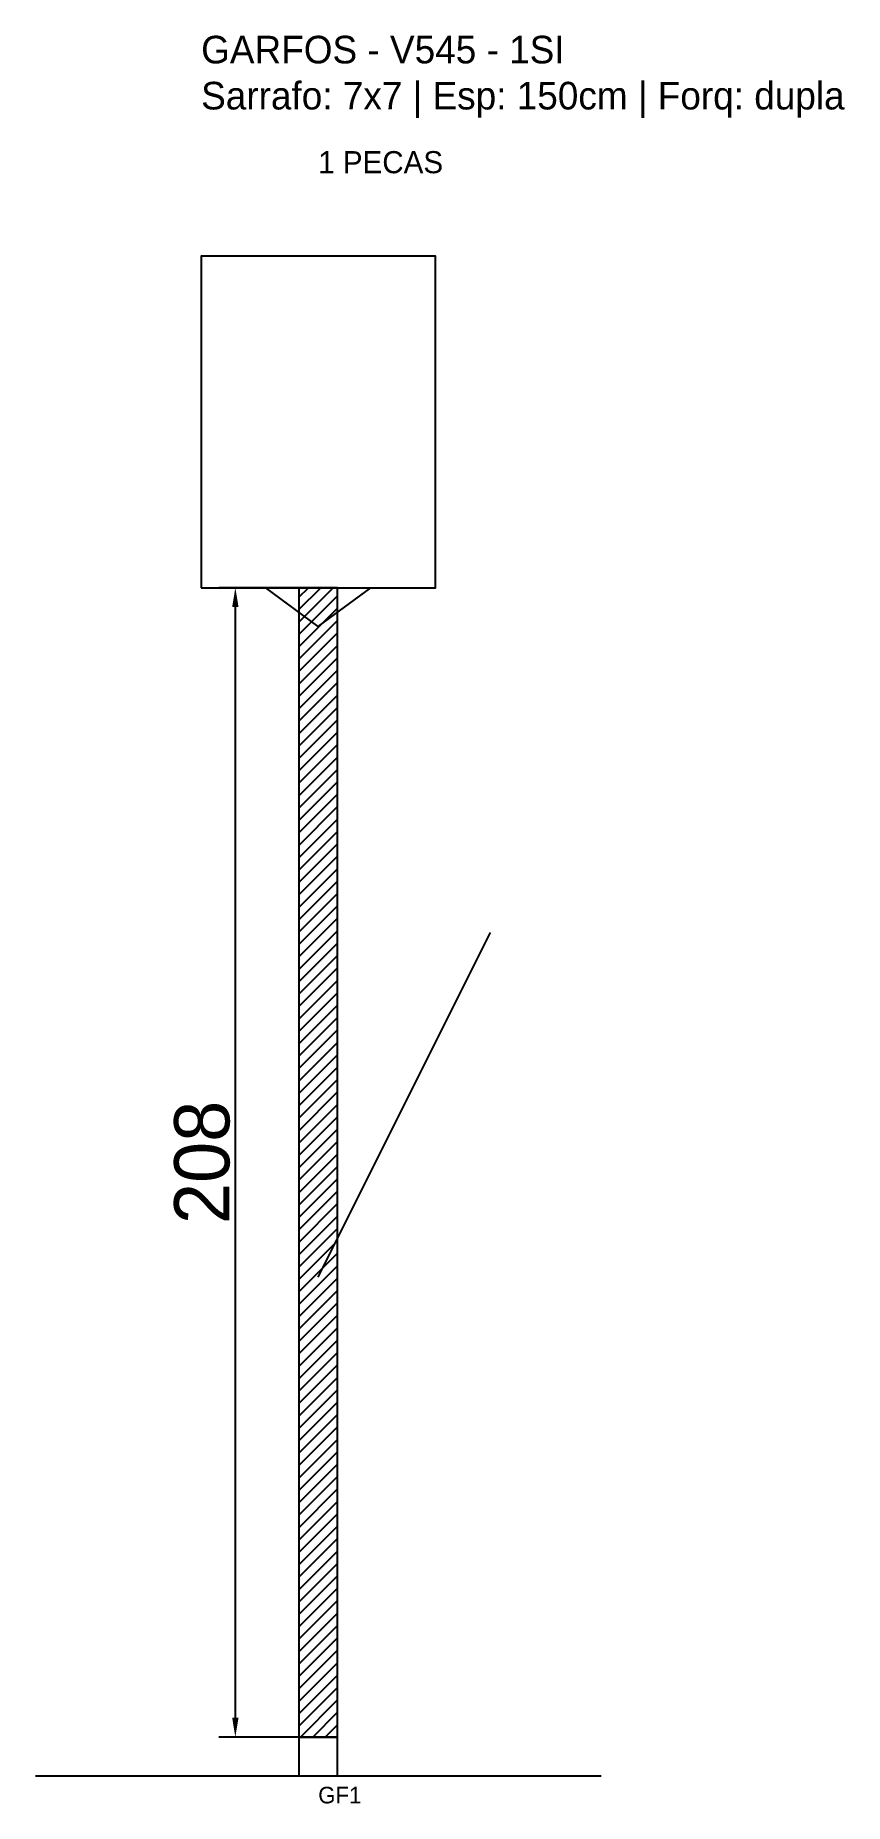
# Model space of a CAD drawing. Header units: metres. Extents: x -30 to 116, y -12 to 308.
import ezdxf

# ---------------------------------------------------------------- set-up
doc = ezdxf.new("R2010")
doc.units = ezdxf.units.M
for name, color, linetype in [('BARRA_ANCORAGEM', 1, 'Continuous'), ('COTA', 241, 'Continuous'), ('GARFOS OK', 3, 'Continuous'), ('NOME DA VIGA', 6, 'Continuous'), ('SARR_7x7', 40, 'Continuous'), ('VIGAS', 3, 'Continuous')]:
    doc.layers.add(name, color=color, linetype=linetype)
doc.dimstyles.new('EZ DXF', dxfattribs={"dimtxt": 10, "dimasz": 3.5, "dimexe": 3, "dimexo": 1.5, "dimgap": 1, "dimtad": 1, "dimdec": 1, "dimdsep": 46, "dimcen": 2.5, "dimazin": 3, "dimtfac": 1, "dimtmove": 0, "dimatfit": 3})

msp = doc.modelspace()

# ---------------------------------------------------------------- hatches: boundary and pattern name
at = {"layer": 'COTA'}
h = msp.add_hatch(dxfattribs=at)
h.set_pattern_fill('ANSI31', scale=0.5)
h.paths.add_polyline_path([(17.69, 0), (24.69, 0), (24.69, 208), (17.69, 208)])

# ---------------------------------------------------------------- linework, layer by layer
at = {"layer": 'BARRA_ANCORAGEM'}
msp.add_line((21.19, 83.2), (52.39, 145.6), dxfattribs=at)
at = {"layer": 'GARFOS OK'}
for p, q in [((21.19, 201), (11.69, 208)), ((11.69, 208), (30.69, 208)), ((21.19, 201), (30.69, 208))]:
    msp.add_line(p, q, dxfattribs=at)
at = {"layer": 'GARFOS OK', "linetype": 'CONTINUOUS'}
msp.add_line((-30, -7), (72.39, -7), dxfattribs=at)
at = {"layer": 'GARFOS OK'}
msp.add_lwpolyline([(17.69, 0), (24.69, 0), (24.69, 208), (17.69, 208), (17.69, 0)], dxfattribs=at)
at = {"layer": 'SARR_7x7'}
msp.add_lwpolyline([(17.69, -7), (24.69, -7), (24.69, 0), (17.69, 0), (17.69, -7)], dxfattribs=at)
at = {"layer": 'VIGAS'}
msp.add_lwpolyline([(0, 208), (42.39, 208), (42.39, 268), (0, 268), (0, 208)], dxfattribs=at)

# ---------------------------------------------------------------- texts
at = {"layer": 'NOME DA VIGA'}
for s, height, p in [('1 PECAS', 4, (21.19, 283)), ('GF1', 3, (21.19, -12))]:
    msp.add_text(s, height=height, dxfattribs=at).set_placement(p)
at = {"layer": 'NOME DA VIGA', "insert": (0, 293), "char_height": 5, "attachment_point": 7}
msp.add_mtext('GARFOS - V545 - 1SI\\PSarrafo: 7x7 | Esp: 150cm | Forq: dupla', dxfattribs=at)

# ---------------------------------------------------------------- dimensions: what is measured, and where the dimension line sits
at = {"layer": 'COTA'}
msp.add_linear_dim(base=(6.19, 0), p1=(21.19, 0), p2=(21.19, 208), angle=90, dimstyle='EZ DXF', dxfattribs=at).render()

doc.saveas('drawing.dxf')
